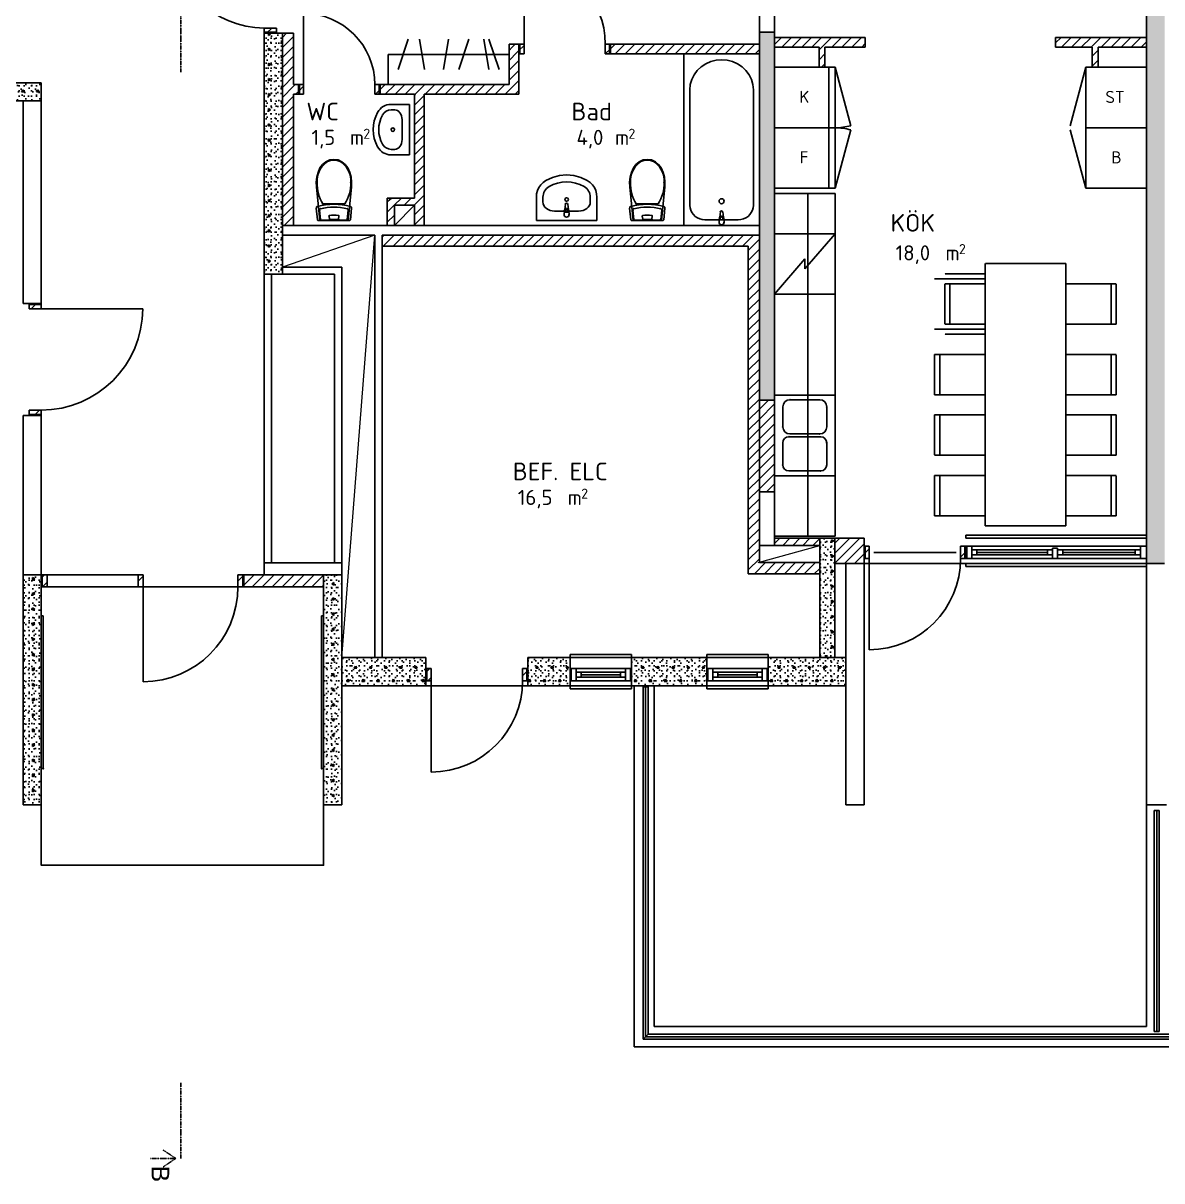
# Model space of a CAD drawing. Header units: millimetres. Extents: x -214 to 77166, y -5099 to 21069.
# Drawn here: x 39916 to 51209, y -5082 to 6398 of the extents above; entities that cross this region are included whole.
import ezdxf
from ezdxf.enums import TextEntityAlignment as Align

# ---------------------------------------------------------------- set-up
doc = ezdxf.new("R2010")
doc.units = ezdxf.units.MM
doc.header["$MEASUREMENT"] = 0
doc.linetypes.add('A_PSTRECK_2', pattern=[3.8, 2.2, -0.7, 0.2, -0.7])
doc.linetypes.add('DASHED_4', pattern=[7, 4, -3])
for name, color, linetype in [('A--------JA', 3, 'A_PSTRECK_2'), ('A-01SB-----', 3, 'Continuous'), ('A-01SC-----', 7, 'Continuous'), ('A-01SC-----Ytterväggar2', 7, 'Continuous'), ('A-27B------', 7, 'Continuous'), ('A-42-------', 1, 'Continuous'), ('A-45B------', 1, 'Continuous'), ('A-46---B---', 1, 'Continuous'), ('A-46---C---', 4, 'DASHED_4'), ('A-A-OVA----', 4, 'Continuous')]:
    doc.layers.add(name, color=color, linetype=linetype)
doc.layers.add('A-27---MH1-', color=8, linetype='Continuous', lineweight=0)
doc.layers.add('A-A-RUA----', color=3, linetype='Continuous', lineweight=0)
doc.styles.add('GENERATED_STYLE_1', font='arial.ttf')
doc.styles.add('ISO', font='')
doc.styles.get('ISO').set_extended_font_data('ISOCPEUR')
pattern_1 = [(0, (0, 0), (0, 259.8076), [25, -125]), (0, (75, 129.9), (0, 259.8076), [25, -125]), (60, (0, 0), (-225, 129.9038), [25, -125]), (60, (150, 0), (-225, 129.9038), [25, -125]), (120, (25, 0), (225, 129.9038), [25, -125]), (120, (175, 0), (225, 129.9038), [25, -125]), (0, (0, 25), (0, 50), [0, -50, 0, -75]), (45, (25, 25), (-35.35534, 35.35534), [0, -37.5, 0, -62.5])]
pattern_2 = [(45, (0, 0), (-49.49747, 49.49747), [])]
pattern_3 = [(270, (0, 0), (259.8076, 0), [25, -125]), (270, (129.9, -75), (259.8076, 0), [25, -125]), (330, (0, 0), (129.9038, 225), [25, -125]), (330, (-3e-14, -150), (129.9038, 225), [25, -125]), (30, (-5e-15, -25), (-129.9038, 225), [25, -125]), (30, (-3e-14, -175), (-129.9038, 225), [25, -125]), (270, (25, -5e-15), (50, 0), [0, -50, 0, -75]), (315, (25, -25), (35.35534, 35.35534), [0, -37.5, 0, -62.5])]
pattern_4 = [(90, (0, 0), (-259.8076, 0), [25, -125]), (90, (-129.9, 75), (-259.8076, 0), [25, -125]), (150, (0, 0), (129.9038, 225), [25, -125]), (150, (9e-15, 150), (129.9038, 225), [25, -125]), (210, (2e-15, 25), (-129.9038, 225), [25, -125]), (210, (1e-14, 175), (-129.9038, 225), [25, -125]), (90, (-25, 2e-15), (-50, 0), [0, -50, 0, -75]), (135, (-25, 25), (35.35534, 35.35534), [0, -37.5, 0, -62.5])]

# ---------------------------------------------------------------- blocks, each defined once
blk = doc.blocks.new('BEF. ELC_012_9', base_point=(45319, 1824))
at = {"layer": 'A-A-RUA----', "style": 'ISO'}
for tag, height, p in [('ROOM_NAME', 175, (44772, 2040)), ('bFrame', 150, (44822, 1770)), ('DUMMY_377', 150, (45221, 1770)), ('DUMMY_378', 100, (45450, 1782))]:
    blk.add_attdef(tag, text='', height=height, dxfattribs=at).set_placement(p, align=Align.TOP_LEFT)
blk = doc.blocks.new('Bad_10_30', base_point=(45700, 5394))
at = {"layer": 'A-A-RUA----', "style": 'ISO'}
for tag, height, p in [('ROOM_NAME', 175, (45354, 5609)), ('bFrame', 150, (45404, 5340)), ('DUMMY_377', 150, (45690, 5340)), ('DUMMY_378', 100, (45919, 5351))]:
    blk.add_attdef(tag, text='', height=height, dxfattribs=at).set_placement(p, align=Align.TOP_LEFT)
blk = doc.blocks.new('WC_11_38', base_point=(43071, 5394))
at = {"layer": 'A-A-RUA----', "style": 'ISO'}
for tag, height, p in [('ROOM_NAME', 175, (42726, 5609)), ('bFrame', 150, (42776, 5340)), ('DUMMY_377', 150, (43061, 5340)), ('DUMMY_378', 100, (43290, 5351))]:
    blk.add_attdef(tag, text='', height=height, dxfattribs=at).set_placement(p, align=Align.TOP_LEFT)
blk = doc.blocks.new('KÖK_09_39', base_point=(48921, 4249))
at = {"layer": 'A-A-RUA----', "style": 'ISO'}
for tag, height, p in [('ROOM_NAME', 175, (48519, 4505)), ('bFrame', 150, (48569, 4195)), ('DUMMY_377', 150, (48968, 4195)), ('DUMMY_378', 100, (49197, 4207))]:
    blk.add_attdef(tag, text='', height=height, dxfattribs=at).set_placement(p, align=Align.TOP_LEFT)

msp = doc.modelspace()

# ---------------------------------------------------------------- hatches: boundary and pattern name
at = {"layer": 'A-01SB-----', "linetype": 'Continuous'}
h = msp.add_hatch(dxfattribs=at)
h.set_pattern_fill('BRANDSÄKRARE', color=256, style=0, pattern_type=2)
h.set_pattern_definition(pattern_2)
h.paths.add_polyline_path([(42488, 4392), (42598, 4392), (42598, 5692), (42598, 5788), (42598, 6297), (42488, 6297), (42488, 5788), (42488, 5692)])
h = msp.add_hatch(dxfattribs=at)
h.set_pattern_fill('BRANDSÄKRARE', color=256, style=0, pattern_type=2)
h.set_pattern_definition(pattern_2)
h.paths.add_polyline_path([(47368, 6160), (48268, 6160), (48268, 6256), (47368, 6256)])
h = msp.add_hatch(dxfattribs=at)
h.set_pattern_fill('BRANDSÄKRARE', color=256, style=0, pattern_type=2)
h.set_pattern_definition(pattern_2)
h.paths.add_polyline_path([(50156, 6160), (51056, 6160), (51056, 6256), (50156, 6256)])
h = msp.add_hatch(dxfattribs=at)
h.set_pattern_fill('BRANDSÄKRARE', color=256, style=0, pattern_type=2)
h.set_pattern_definition(pattern_2)
h.paths.add_polyline_path([(44736, 6188), (44832, 6092), (44832, 6188)])
h = msp.add_hatch(dxfattribs=at)
h.set_pattern_fill('BRANDSÄKRARE', color=256, style=0, pattern_type=2)
h.set_pattern_definition(pattern_2)
h.paths.add_polyline_path([(44832, 5692), (44832, 6092), (44736, 6188), (44736, 5788)])
h = msp.add_hatch(dxfattribs=at)
h.set_pattern_fill('BRANDSÄKRARE', color=256, style=0, pattern_type=2)
h.set_pattern_definition(pattern_2)
h.paths.add_polyline_path([(45742, 6092), (47218, 6092), (47218, 6188), (45742, 6188)])
h = msp.add_hatch(dxfattribs=at)
h.set_pattern_fill('BRANDSÄKRARE', color=256, style=0, pattern_type=2)
h.set_pattern_definition(pattern_2)
h.paths.add_polyline_path([(47868, 5960), (47868, 6160), (47810, 6160), (47810, 5960)])
h = msp.add_hatch(dxfattribs=at)
h.set_pattern_fill('BRANDSÄKRARE', color=256, style=0, pattern_type=2)
h.set_pattern_definition(pattern_2)
h.paths.add_polyline_path([(50577, 5960), (50577, 6160), (50519, 6160), (50519, 5960)])
h = msp.add_hatch(dxfattribs=at)
h.set_pattern_fill('BRANDSÄKRARE', color=256, style=0, pattern_type=2)
h.set_pattern_definition(pattern_2)
h.paths.add_polyline_path([(42598, 5692), (42646, 5692), (42646, 5788), (42598, 5788)])
h = msp.add_hatch(dxfattribs=at)
h.set_pattern_fill('BRANDSÄKRARE', color=256, style=0, pattern_type=2)
h.set_pattern_definition(pattern_2)
h.paths.add_polyline_path([(44736, 5788), (43456, 5788), (43456, 5692), (44832, 5692)])
h = msp.add_hatch(dxfattribs=at)
h.set_pattern_fill('BRANDSÄKRARE', color=256, style=0, pattern_type=2)
h.set_pattern_definition(pattern_2)
h.paths.add_polyline_path([(43798, 5692), (43798, 4392), (43894, 4392), (43894, 5692)])
h = msp.add_hatch(dxfattribs=at)
h.set_pattern_fill('BRANDSÄKRARE', color=256, style=0, pattern_type=2)
h.set_pattern_definition(pattern_2)
h.paths.add_polyline_path([(43598, 4392), (43598, 4592), (43527, 4663), (43527, 4392)])
h = msp.add_hatch(dxfattribs=at)
h.set_pattern_fill('BRANDSÄKRARE', color=256, style=0, pattern_type=2)
h.set_pattern_definition(pattern_2)
h.paths.add_polyline_path([(43598, 4592), (43798, 4592), (43798, 4663), (43527, 4663)])
h = msp.add_hatch(dxfattribs=at)
h.set_pattern_fill('BRANDSÄKRARE', color=256, style=0, pattern_type=2)
h.set_pattern_definition(pattern_2)
h.paths.add_polyline_path([(47218, 4296), (43476, 4296), (43476, 4186), (47108, 4186)])
h = msp.add_hatch(dxfattribs=at)
h.set_pattern_fill('BRANDSÄKRARE', color=256, style=0, pattern_type=2)
h.set_pattern_definition(pattern_2)
h.paths.add_polyline_path([(47108, 4186), (47108, 938), (47218, 1048), (47218, 4296)])
h = msp.add_hatch(dxfattribs=at)
h.set_pattern_fill('BRANDSÄKRARE', color=256, style=0, pattern_type=2)
h.set_pattern_definition(pattern_2)
h.paths.add_polyline_path([(47368, 2660), (47218, 2660), (47218, 1750), (47368, 1750)])
h = msp.add_hatch(dxfattribs=at)
h.set_pattern_fill('BRANDSÄKRARE', color=256, style=0, pattern_type=2)
h.set_pattern_definition(pattern_2)
h.paths.add_polyline_path([(47368, 1219), (47816, 1219), (47816, 1290), (47368, 1290)])
h = msp.add_hatch(dxfattribs=at)
h.set_pattern_fill('BRANDSÄKRARE', color=256, style=0, pattern_type=2)
h.set_pattern_definition(pattern_2)
h.paths.add_polyline_path([(47108, 938), (47816, 938), (47816, 1048), (47218, 1048)])
at = {"layer": 'A-01SC-----', "linetype": 'Continuous'}
h = msp.add_hatch(dxfattribs=at)
h.set_pattern_fill('BRANDSÄKRARE', color=256, style=0, pattern_type=2)
h.set_pattern_definition(pattern_2)
h.paths.add_polyline_path([(47966, 1040), (48256, 1040), (48256, 1090), (48256, 1210), (48256, 1290), (47966, 1290)])
h = msp.add_hatch(dxfattribs=at)
h.set_pattern_fill('BRANDSÄKRARE', color=256, style=0, pattern_type=2)
h.set_pattern_definition(pattern_2)
h.paths.add_polyline_path([(42106, 829), (42106, 807), (42896, 807), (42896, 829), (42896, 927), (42106, 927)])
h = msp.add_hatch(dxfattribs=at)
h.set_pattern_fill('BETONG__STD_', color=256, style=0, pattern_type=2)
h.set_pattern_definition(pattern_1)
h.paths.add_polyline_path([(43076, 107), (43076, -173), (43911, -173), (43911, -123), (43911, -3), (43911, 107)])
h = msp.add_hatch(dxfattribs=at)
h.set_pattern_fill('BETONG__STD_', color=256, style=0, pattern_type=2)
h.set_pattern_definition(pattern_1)
h.paths.add_polyline_path([(44921, -3), (44921, -123), (44921, -173), (45341, -173), (45341, -123), (45341, -3), (45341, 107), (44921, 107)])
h = msp.add_hatch(dxfattribs=at)
h.set_pattern_fill('BETONG__STD_', color=256, style=0, pattern_type=2)
h.set_pattern_definition(pattern_1)
h.paths.add_polyline_path([(45951, -123), (45951, -173), (46696, -173), (46696, -123), (46696, -3), (46696, 107), (45951, 107), (45951, -3)])
h = msp.add_hatch(dxfattribs=at)
h.set_pattern_fill('BETONG__STD_', color=256, style=0, pattern_type=2)
h.set_pattern_definition(pattern_1)
h.paths.add_polyline_path([(47306, -173), (48076, -173), (48076, 107), (47306, 107), (47306, -3), (47306, -123)])
at = {"layer": 'A-01SC-----Ytterväggar2', "linetype": 'Continuous'}
h = msp.add_hatch(dxfattribs=at)
h.set_pattern_fill('BETONG__STD_', color=256, style=0, pattern_type=2)
h.set_pattern_definition(pattern_3)
h.paths.add_polyline_path([(39916, 927), (39916, -1353), (40096, -1353), (40096, 927)])
h = msp.add_hatch(dxfattribs=at)
h.set_pattern_fill('BETONG__STD_', color=256, style=0, pattern_type=2)
h.set_pattern_definition(pattern_4)
h.paths.add_polyline_path([(42896, 927), (42896, -1353), (43076, -1353), (43076, 927)])
at = {"layer": 'A-27B------', "linetype": 'Continuous'}
h = msp.add_hatch(dxfattribs=at)
h.set_pattern_fill('BETONG__STD_', color=256, style=0, pattern_type=2)
h.set_pattern_definition(pattern_3)
h.paths.add_polyline_path([(51236, 1040), (51236, 13220), (51056, 13220), (51056, 1040)])
h = msp.add_hatch(dxfattribs=at)
h.set_pattern_fill('BETONG__STD_', color=256, style=0, pattern_type=2)
h.set_pattern_definition(pattern_3)
h.paths.add_polyline_path([(42308, 3908), (42488, 3908), (42488, 6297), (42428, 6297), (42308, 6297)])
h = msp.add_hatch(dxfattribs=at)
h.set_pattern_fill('BETONG__STD_', color=256, style=0, pattern_type=2)
h.set_pattern_definition(pattern_4)
h.paths.add_polyline_path([(47218, 2660), (47368, 2660), (47368, 6307), (47218, 6307)])
h = msp.add_hatch(dxfattribs=at)
h.set_pattern_fill('BETONG__STD_', color=256, style=0, pattern_type=2)
h.set_pattern_definition(pattern_1)
h.paths.add_polyline_path([(37608, 5627), (39916, 5627), (40096, 5807), (37428, 5807)])
h = msp.add_hatch(dxfattribs=at)
h.set_pattern_fill('BETONG__STD_', color=256, style=0, pattern_type=2)
h.set_pattern_definition(pattern_1)
h.paths.add_polyline_path([(39916, 5627), (40096, 5627), (40096, 5807)])
h = msp.add_hatch(dxfattribs=at)
h.set_pattern_fill('BETONG__STD_', color=256, style=0, pattern_type=2)
h.set_pattern_definition(pattern_3)
h.paths.add_polyline_path([(47816, 1290), (47816, 107), (47966, 107), (47966, 1290)])
at = {"layer": 'A-42-------', "linetype": 'Continuous'}
h = msp.add_hatch(dxfattribs=at)
h.set_pattern_fill('BRANDSÄKRARE', color=256, style=0, pattern_type=2)
h.set_pattern_definition(pattern_2)
h.paths.add_polyline_path([(42428, 6349), (42308, 6349), (42308, 6297), (42428, 6297)])
h = msp.add_hatch(dxfattribs=at)
h.set_pattern_fill('BRANDSÄKRARE', color=256, style=0, pattern_type=2)
h.set_pattern_definition(pattern_2)
h.paths.add_polyline_path([(44832, 6092), (44884, 6092), (44884, 6188), (44832, 6188)])
h = msp.add_hatch(dxfattribs=at)
h.set_pattern_fill('BRANDSÄKRARE', color=256, style=0, pattern_type=2)
h.set_pattern_definition(pattern_2)
h.paths.add_polyline_path([(45690, 6092), (45742, 6092), (45742, 6188), (45690, 6188)])
h = msp.add_hatch(dxfattribs=at)
h.set_pattern_fill('BRANDSÄKRARE', color=256, style=0, pattern_type=2)
h.set_pattern_definition(pattern_2)
h.paths.add_polyline_path([(42646, 5692), (42698, 5692), (42698, 5788), (42646, 5788)])
h = msp.add_hatch(dxfattribs=at)
h.set_pattern_fill('BRANDSÄKRARE', color=256, style=0, pattern_type=2)
h.set_pattern_definition(pattern_2)
h.paths.add_polyline_path([(43404, 5692), (43456, 5692), (43456, 5788), (43404, 5788)])
h = msp.add_hatch(dxfattribs=at)
h.set_pattern_fill('BRANDSÄKRARE', color=256, style=0, pattern_type=2)
h.set_pattern_definition(pattern_2)
h.paths.add_polyline_path([(39976, 3618), (39976, 3566), (40096, 3566), (40096, 3618)])
h = msp.add_hatch(dxfattribs=at)
h.set_pattern_fill('BRANDSÄKRARE', color=256, style=0, pattern_type=2)
h.set_pattern_definition(pattern_2)
h.paths.add_polyline_path([(39976, 2560), (39976, 2508), (40096, 2508), (40096, 2560)])
h = msp.add_hatch(dxfattribs=at)
h.set_pattern_fill('BRANDSÄKRARE', color=256, style=0, pattern_type=2)
h.set_pattern_definition(pattern_2)
h.paths.add_polyline_path([(48256, 1210), (48256, 1090), (48308, 1090), (48308, 1210)])
h = msp.add_hatch(dxfattribs=at)
h.set_pattern_fill('BRANDSÄKRARE', color=256, style=0, pattern_type=2)
h.set_pattern_definition(pattern_2)
h.paths.add_polyline_path([(49214, 1210), (49214, 1090), (49266, 1090), (49266, 1210)])
h = msp.add_hatch(dxfattribs=at)
h.set_pattern_fill('BRANDSÄKRARE', color=256, style=0, pattern_type=2)
h.set_pattern_definition(pattern_2)
h.paths.add_polyline_path([(40096, 807), (40156, 807), (40156, 927), (40096, 927)])
h = msp.add_hatch(dxfattribs=at)
h.set_pattern_fill('BRANDSÄKRARE', color=256, style=0, pattern_type=2)
h.set_pattern_definition(pattern_2)
h.paths.add_polyline_path([(41056, 807), (41106, 807), (41106, 927), (41056, 927)])
h = msp.add_hatch(dxfattribs=at)
h.set_pattern_fill('BRANDSÄKRARE', color=256, style=0, pattern_type=2)
h.set_pattern_definition(pattern_2)
h.paths.add_polyline_path([(42106, 927), (42046, 927), (42046, 807), (42106, 807)])
h = msp.add_hatch(dxfattribs=at)
h.set_pattern_fill('BRANDSÄKRARE', color=256, style=0, pattern_type=2)
h.set_pattern_definition(pattern_2)
h.paths.add_polyline_path([(43911, -3), (43911, -123), (43963, -123), (43963, -3)])
h = msp.add_hatch(dxfattribs=at)
h.set_pattern_fill('BRANDSÄKRARE', color=256, style=0, pattern_type=2)
h.set_pattern_definition(pattern_2)
h.paths.add_polyline_path([(44869, -3), (44869, -123), (44921, -123), (44921, -3)])

# ---------------------------------------------------------------- linework, layer by layer
at = {"layer": 'A--------JA'}
for p, q in [((41480, 6663), (41480, 5913)), ((41480, -4110), (41480, -4860)), ((41430, -4860), (41305, -4777)), ((41180, -4860), (41430, -4860)), ((41430, -4860), (41305, -4944))]:
    msp.add_line(p, q, dxfattribs=at)
at = {"layer": 'A-01SB-----'}
for p, q in [((44832, 6188), (44832, 6092)), ((45742, 6188), (45742, 6092)), ((42646, 5788), (42646, 5692)), ((43456, 5788), (43456, 5692)), ((47368, 2660), (47218, 2660)), ((47218, 2660), (47218, 1750)), ((47368, 2660), (47218, 2660)), ((47368, 1750), (47368, 2660)), ((47368, 1750), (47218, 1750))]:
    msp.add_line(p, q, dxfattribs=at)
at = {"layer": 'A-01SB-----', "flags": 128}
for points in [[(42488, 6297), (42488, 4392)], [(42598, 5788), (42598, 6297)], [(48268, 6256), (47368, 6256)], [(47368, 6256), (47368, 6160)], [(48268, 6160), (48268, 6256)], [(51056, 6256), (50156, 6256)], [(50156, 6256), (50156, 6160)], [(51056, 6160), (51056, 6256)], [(44832, 6188), (44736, 6188)], [(44736, 6188), (44736, 5788)], [(44832, 5692), (44832, 6092)], [(47218, 6188), (45742, 6188)], [(45742, 6092), (47218, 6092)], [(47218, 6092), (47218, 6188)], [(47368, 6160), (47810, 6160)], [(47810, 6160), (47810, 5960)], [(47868, 6160), (48268, 6160)], [(47868, 5960), (47868, 6160)], [(50156, 6160), (50519, 6160)], [(50519, 6160), (50519, 5960)], [(50577, 6160), (51056, 6160)], [(50577, 5960), (50577, 6160)], [(47810, 5960), (47868, 5960)], [(50519, 5960), (50577, 5960)], [(42646, 5788), (42598, 5788)], [(44736, 5788), (43456, 5788)], [(42598, 5692), (42646, 5692)], [(42598, 4392), (42598, 5692)], [(43456, 5692), (43798, 5692)], [(43798, 5692), (43798, 4663)], [(43894, 5692), (44832, 5692)], [(43894, 4392), (43894, 5692)], [(43527, 4663), (43527, 4392)], [(43798, 4663), (43527, 4663)], [(43598, 4392), (43598, 4592)], [(43598, 4592), (43798, 4592)], [(43798, 4592), (43798, 4392)], [(47206, 4392), (42488, 4392)], [(42488, 4392), (42488, 4296)], [(42488, 4392), (42598, 4392)], [(43527, 4392), (43598, 4392)], [(43798, 4392), (43894, 4392)], [(42488, 4296), (43405, 4296)], [(43405, 4296), (43405, 107)], [(43476, 107), (43476, 4296)], [(43476, 4296), (47206, 4296)], [(47218, 4296), (43476, 4296)], [(47218, 1048), (47218, 4296)], [(43476, 4186), (47108, 4186)], [(47108, 4186), (47108, 938)], [(43076, 3978), (42488, 3978)], [(42488, 3978), (42488, 3907)], [(42488, 3907), (43005, 3907)], [(43005, 3907), (43005, 1047)], [(43076, 1047), (43076, 3978)], [(47218, 1750), (47218, 1219)], [(47368, 1219), (47368, 1750)], [(47816, 1290), (47368, 1290)], [(47368, 1290), (47368, 1219)], [(47816, 1219), (47816, 1290)], [(47218, 1219), (47368, 1219)], [(47368, 1219), (47816, 1219)], [(43005, 1047), (43076, 1047)], [(47816, 1048), (47218, 1048)], [(47816, 938), (47816, 1048)], [(47108, 938), (47816, 938)], [(43405, 107), (43476, 107)]]:
    msp.add_lwpolyline(points, dxfattribs=at)
at = {"layer": 'A-01SC-----'}
for p, q in [((48256, 1210), (48256, 1290)), ((48256, 1090), (48256, 1210)), ((48256, 1040), (48256, 1090)), ((40096, 829), (40096, 927)), ((42106, 829), (42106, 927)), ((40096, 807), (40096, 829)), ((42106, 807), (42106, 829)), ((43911, 107), (43911, -3)), ((44921, -3), (44921, 107)), ((45341, -3), (45341, 107)), ((45951, -3), (45951, 107)), ((46696, -3), (46696, 107)), ((47306, -3), (47306, 107)), ((43911, -3), (43911, -123)), ((44921, -123), (44921, -3)), ((45341, -123), (45341, -3)), ((45951, -123), (45951, -3)), ((46696, -123), (46696, -3)), ((47306, -123), (47306, -3)), ((43911, -123), (43911, -173)), ((43911, -123), (43911, -173)), ((44921, -173), (44921, -123)), ((45341, -173), (45341, -123)), ((45951, -173), (45951, -123)), ((46696, -173), (46696, -123)), ((47306, -173), (47306, -123))]:
    msp.add_line(p, q, dxfattribs=at)
at = {"layer": 'A-01SC-----', "flags": 128}
for points in [[(48256, 1290), (47966, 1290)], [(47966, 1290), (47966, 1040)], [(43076, 1047), (42308, 1047)], [(42308, 1047), (42308, 927)], [(43076, 927), (43076, 1047)], [(47966, 1040), (48256, 1040)], [(42896, 927), (42106, 927)], [(42308, 927), (43076, 927)], [(42896, 829), (42896, 927)], [(42106, 807), (42896, 807)], [(42896, 807), (42896, 829)], [(43911, 107), (43076, 107)], [(43076, 107), (43076, -173)], [(45341, 107), (44921, 107)], [(46696, 107), (45951, 107)], [(48076, 107), (47306, 107)], [(48076, -173), (48076, 107)], [(43076, -173), (43911, -173)], [(44921, -173), (45341, -173)], [(45951, -173), (46696, -173)], [(47306, -173), (48076, -173)]]:
    msp.add_lwpolyline(points, dxfattribs=at)
at = {"layer": 'A-01SC-----Ytterväggar2', "flags": 128}
for points in [[(48256, 1040), (48076, 1040)], [(48076, 1040), (48076, -1353)], [(48256, -1353), (48256, 1040)], [(51236, 1040), (51056, 1040)], [(51056, 1040), (51056, -1353)], [(39916, 927), (39916, -1353)], [(40096, 927), (39916, 927)], [(40096, -1353), (40096, 927)], [(42896, 927), (42896, -1353)], [(43076, 927), (42896, 927)], [(43076, -1353), (43076, 927)], [(39916, -1353), (40096, -1353)], [(42896, -1353), (43076, -1353)], [(48076, -1353), (48256, -1353)], [(51056, -1353), (51236, -1353)]]:
    msp.add_lwpolyline(points, dxfattribs=at)
at = {"layer": 'A-27---MH1-'}
for p, q in [((43598, 4392), (43798, 4592)), ((43405, 4296), (42488, 3978)), ((43076, 107), (43405, 4296)), ((47206, 1048), (47816, 1219))]:
    msp.add_line(p, q, dxfattribs=at)
at = {"layer": 'A-27B------'}
for p, q in [((42308, 6297), (42428, 6297)), ((42428, 6297), (42488, 6297)), ((40096, 5627), (39916, 5627)), ((39976, 3618), (39916, 3618)), ((40096, 3618), (39976, 3618)), ((39976, 2508), (39916, 2508)), ((40096, 2508), (39976, 2508))]:
    msp.add_line(p, q, dxfattribs=at)
at = {"layer": 'A-27B------', "flags": 128}
for points in [[(51056, 13220), (51056, 1040)], [(42308, 6297), (42308, 3908)], [(42488, 3908), (42488, 6297)], [(47218, 6307), (47218, 2660)], [(47368, 2660), (47368, 6307)], [(40096, 5807), (37428, 5807)], [(40096, 5807), (40096, 5627)], [(37608, 5627), (39916, 5627)], [(39916, 5627), (39916, 3618)], [(40096, 3618), (40096, 5627)], [(42308, 3908), (42308, 1047)], [(42378, 3908), (42308, 3908)], [(42308, 3908), (42488, 3908)], [(42378, 1047), (42378, 3908)], [(47218, 2660), (47368, 2660)], [(39916, 2508), (39916, 927)], [(40096, 927), (40096, 2508)], [(47816, 1290), (47816, 107)], [(47966, 1290), (47816, 1290)], [(47966, 107), (47966, 1290)], [(42308, 1047), (42378, 1047)], [(39916, 927), (40096, 927)], [(47816, 107), (47966, 107)]]:
    msp.add_lwpolyline(points, dxfattribs=at)
at = {"layer": 'A-42-------'}
for p, q in [((47218, 7407), (47218, 6307)), ((47368, 7407), (47368, 6307)), ((44884, 6188), (44884, 6994)), ((42698, 5788), (42698, 6494)), ((42428, 6349), (42308, 6349)), ((42308, 6349), (42308, 6297)), ((42428, 6297), (42428, 6349)), ((42308, 6307), (42428, 6307)), ((42308, 6297), (42428, 6297)), ((42308, 6297), (42428, 6297)), ((42598, 6297), (42488, 6297)), ((47218, 6307), (47368, 6307)), ((44832, 6092), (44832, 6188)), ((44832, 6188), (44884, 6188)), ((44832, 6188), (44832, 6092)), ((44884, 6092), (44832, 6092)), ((44842, 6188), (44842, 6092)), ((44884, 6188), (44884, 6092)), ((45690, 6092), (45690, 6188)), ((45690, 6188), (45742, 6188)), ((45742, 6092), (45690, 6092)), ((45732, 6188), (45732, 6092)), ((45742, 6188), (45742, 6092)), ((45742, 6188), (45742, 6092)), ((42646, 5692), (42646, 5788)), ((42646, 5788), (42698, 5788)), ((42646, 5788), (42646, 5692)), ((42656, 5788), (42656, 5692)), ((42698, 5788), (42698, 5692)), ((43404, 5692), (43404, 5788)), ((43404, 5788), (43456, 5788)), ((43446, 5788), (43446, 5692)), ((43456, 5788), (43456, 5692)), ((43456, 5788), (43456, 5692)), ((42698, 5692), (42646, 5692)), ((43456, 5692), (43404, 5692)), ((39976, 3618), (40096, 3618)), ((39976, 3566), (39976, 3618)), ((40096, 3618), (39976, 3618)), ((40096, 3608), (39976, 3608)), ((40096, 3566), (39976, 3566)), ((40096, 3618), (40096, 3566)), ((40096, 3566), (41102, 3566)), ((39976, 2560), (40096, 2560)), ((39976, 2508), (39976, 2560)), ((40096, 2560), (40096, 2508)), ((40096, 2518), (39976, 2518)), ((40096, 2508), (39976, 2508)), ((40096, 2508), (39976, 2508)), ((51056, 1320), (49266, 1320)), ((49266, 1320), (49266, 1290)), ((51056, 1290), (49266, 1290)), ((48256, 1210), (48256, 1090)), ((48308, 1210), (48256, 1210)), ((48256, 1090), (48256, 1210)), ((48266, 1090), (48266, 1210)), ((48308, 1090), (48308, 1210)), ((49170, 1150), (48352, 1150)), ((49214, 1210), (49214, 1090)), ((49266, 1210), (49214, 1210)), ((49256, 1090), (49256, 1210)), ((49266, 1210), (49326, 1210)), ((49266, 1090), (49266, 1210)), ((49266, 1090), (49266, 1210)), ((49276, 1210), (49276, 1090)), ((49326, 1210), (50996, 1210)), ((49326, 1175), (49326, 1210)), ((49326, 1210), (49326, 1175)), ((49326, 1090), (49326, 1175)), ((49326, 1175), (49326, 1090)), ((49326, 1175), (49376, 1175)), ((49326, 1125), (49326, 1175)), ((49376, 1175), (50076, 1175)), ((49376, 1175), (49376, 1125)), ((50076, 1150), (49376, 1150)), ((50076, 1125), (50076, 1175)), ((50076, 1175), (50126, 1175)), ((50126, 1090), (50126, 1190)), ((50126, 1190), (50176, 1190)), ((50126, 1175), (50126, 1125)), ((50176, 1190), (50176, 1090)), ((50176, 1175), (50226, 1175)), ((50176, 1125), (50176, 1175)), ((50226, 1175), (50946, 1175)), ((50226, 1175), (50226, 1125)), ((50946, 1150), (50226, 1150)), ((50946, 1125), (50946, 1175)), ((50946, 1175), (50996, 1175)), ((50996, 1210), (50996, 1175)), ((50996, 1175), (50996, 1210)), ((50996, 1210), (51056, 1210)), ((50996, 1175), (50996, 1090)), ((50996, 1090), (50996, 1175)), ((50996, 1175), (50996, 1125)), ((48256, 1090), (48308, 1090)), ((49266, 1040), (48256, 1040)), ((48308, 1090), (48308, 184)), ((49214, 1090), (49266, 1090)), ((49326, 1090), (49266, 1090)), ((51056, 1040), (49266, 1040)), ((49266, 1010), (49266, 1040)), ((49376, 1125), (49326, 1125)), ((50996, 1090), (49326, 1090)), ((50076, 1125), (49376, 1125)), ((50126, 1125), (50076, 1125)), ((50176, 1090), (50126, 1090)), ((50226, 1125), (50176, 1125)), ((50946, 1125), (50226, 1125)), ((50996, 1125), (50946, 1125)), ((51056, 1090), (50996, 1090)), ((40156, 927), (40096, 927)), ((40096, 927), (40096, 807)), ((40096, 829), (40096, 927)), ((40106, 807), (40106, 927)), ((41056, 927), (40156, 927)), ((40156, 927), (40156, 807)), ((40156, 807), (40156, 927)), ((41056, 807), (41056, 927)), ((41106, 927), (41056, 927)), ((41056, 927), (41056, 807)), ((41106, 807), (41106, 927)), ((42106, 927), (42046, 927)), ((42046, 927), (42046, 807)), ((42096, 807), (42096, 927)), ((42106, 807), (42106, 927)), ((42106, 829), (42106, 927)), ((51056, 1010), (49266, 1010)), ((40096, 807), (40096, 829)), ((42106, 807), (40096, 807)), ((40096, 807), (40156, 807)), ((40156, 807), (41056, 807)), ((41056, 807), (41106, 807)), ((41106, 807), (41106, -133)), ((42046, 807), (42106, 807)), ((42106, 807), (42106, 829)), ((45951, 137), (45341, 137)), ((45341, 137), (45341, 107)), ((45951, 107), (45951, 137)), ((47306, 137), (46696, 137)), ((46696, 137), (46696, 107)), ((47306, 107), (47306, 137)), ((45951, 107), (45341, 107)), ((47306, 107), (46696, 107)), ((43911, -3), (43911, -123)), ((43963, -3), (43911, -3)), ((43911, -123), (43911, -3)), ((43921, -123), (43921, -3)), ((43963, -123), (43963, -3)), ((44869, -3), (44869, -123)), ((44921, -3), (44869, -3)), ((44911, -123), (44911, -3)), ((44921, -123), (44921, -3)), ((44921, -123), (44921, -3)), ((45341, -3), (45401, -3)), ((45341, -123), (45341, -3)), ((45351, -3), (45351, -123)), ((45401, -3), (45891, -3)), ((45401, -38), (45401, -3)), ((45401, -3), (45401, -38)), ((45401, -123), (45401, -38)), ((45401, -38), (45401, -123)), ((45401, -38), (45451, -38)), ((45401, -88), (45401, -38)), ((45451, -88), (45401, -88)), ((45451, -38), (45841, -38)), ((45451, -38), (45451, -88)), ((45841, -63), (45451, -63)), ((45841, -88), (45451, -88)), ((45841, -88), (45841, -38)), ((45841, -38), (45891, -38)), ((45891, -88), (45841, -88)), ((45891, -3), (45891, -38)), ((45891, -38), (45891, -3)), ((45891, -3), (45951, -3)), ((45891, -38), (45891, -123)), ((45891, -123), (45891, -38)), ((45891, -38), (45891, -88)), ((45941, -3), (45941, -123)), ((45951, -123), (45951, -3)), ((46696, -3), (46756, -3)), ((46696, -123), (46696, -3)), ((46706, -3), (46706, -123)), ((46756, -3), (47246, -3)), ((46756, -38), (46756, -3)), ((46756, -3), (46756, -38)), ((46756, -123), (46756, -38)), ((46756, -38), (46756, -123)), ((46756, -38), (46806, -38)), ((46756, -88), (46756, -38)), ((46806, -88), (46756, -88)), ((46806, -38), (47196, -38)), ((46806, -38), (46806, -88)), ((47196, -63), (46806, -63)), ((47196, -88), (46806, -88)), ((47196, -88), (47196, -38)), ((47196, -38), (47246, -38)), ((47246, -88), (47196, -88)), ((47246, -3), (47246, -38)), ((47246, -38), (47246, -3)), ((47246, -3), (47306, -3)), ((47246, -38), (47246, -123)), ((47246, -123), (47246, -38)), ((47246, -38), (47246, -88)), ((47296, -3), (47296, -123)), ((47306, -123), (47306, -3)), ((43911, -123), (43963, -123)), ((44921, -173), (43911, -173)), ((43963, -123), (43963, -1029)), ((44869, -123), (44921, -123)), ((45401, -123), (45341, -123)), ((45951, -173), (45341, -173)), ((45341, -203), (45341, -173)), ((45951, -203), (45341, -203)), ((45891, -123), (45401, -123)), ((45951, -123), (45891, -123)), ((45951, -173), (45951, -203)), ((46756, -123), (46696, -123)), ((47306, -173), (46696, -173)), ((46696, -203), (46696, -173)), ((47306, -203), (46696, -203)), ((47246, -123), (46756, -123)), ((47306, -123), (47246, -123)), ((47306, -173), (47306, -203))]:
    msp.add_line(p, q, dxfattribs=at)
for centre, radius, start, end in [((42308, 7255), 906, 180, 270), ((44884, 6188), 806, 0, 90), ((42698, 5788), 706, 0, 90), ((40096, 3566), 1006, 270, 0), ((48308, 1090), 906, 270, 0), ((41106, 807), 940, 270, 0), ((43963, -123), 906, 270, 0)]:
    msp.add_arc(centre, radius, start, end, dxfattribs=at)
at = {"layer": 'A-45B------'}
for p, q in [((40116, 522), (40096, 522)), ((40096, 522), (40096, -995)), ((40116, -995), (40116, 522)), ((40116, -995), (40116, 522)), ((42876, -995), (42876, 522)), ((42876, 522), (42896, 522)), ((42876, -995), (42876, 522)), ((42896, 522), (42896, -995)), ((46065, -182), (46115, -182)), ((46065, -3678), (46065, -182)), ((46090, -3653), (46090, -182)), ((46115, -182), (46115, -3628)), ((40096, -995), (40116, -995)), ((40116, -995), (40096, -995)), ((42896, -995), (42876, -995)), ((42876, -995), (42896, -995)), ((51183, -1411), (51133, -1411)), ((51133, -1411), (51133, -3603)), ((51158, -3603), (51158, -1411)), ((51183, -3603), (51183, -1411)), ((46115, -3628), (46065, -3678)), ((46065, -3678), (46115, -3628)), ((62009, -3653), (46090, -3653)), ((46115, -3628), (61984, -3628)), ((51133, -3603), (51183, -3603)), ((62034, -3678), (46065, -3678))]:
    msp.add_line(p, q, dxfattribs=at)
at = {"layer": 'A-45B------', "flags": 128}
msp.add_lwpolyline([(40096, 807), (42896, 807), (42896, -1953), (40096, -1953)], close=True, dxfattribs=at)
for points in [[(45976, -174), (45976, -3753)], [(46176, -174), (45976, -174)], [(46176, -3553), (46176, -174)], [(51256, -1353), (51056, -1353)], [(51056, -1353), (51056, -3553)], [(51056, -3553), (46176, -3553)], [(45976, -3753), (62116, -3753)]]:
    msp.add_lwpolyline(points, dxfattribs=at)
at = {"layer": 'A-45B------'}
for p in [(40116, -995), (42876, -995)]:
    msp.add_point(p, dxfattribs=at)
at = {"layer": 'A-46---B---'}
for p, q in [((43636, 5938), (43736, 6238)), ((43896, 5938), (43846, 6238)), ((44086, 5938), (44136, 6238)), ((44236, 5938), (44336, 6238)), ((44536, 5938), (44486, 6238)), ((44636, 5938), (44536, 6238)), ((43536, 6088), (44736, 6088)), ((43536, 6088), (43536, 5788)), ((44736, 6088), (44736, 5788)), ((47218, 6092), (46468, 6092)), ((46468, 6092), (46468, 4392)), ((47218, 4392), (47218, 6092)), ((46686, 5995), (46641, 5966)), ((46736, 6017), (46686, 5995)), ((46789, 6031), (46736, 6017)), ((46843, 6035), (46789, 6031)), ((46898, 6031), (46843, 6035)), ((46951, 6017), (46898, 6031)), ((47001, 5995), (46951, 6017)), ((47046, 5966), (47001, 5995)), ((46571, 5886), (46547, 5839)), ((46602, 5929), (46571, 5886)), ((46641, 5966), (46602, 5929)), ((47085, 5929), (47046, 5966)), ((47116, 5886), (47085, 5929)), ((47139, 5839), (47116, 5886)), ((47968, 5960), (47368, 5960)), ((47368, 5960), (47368, 5360)), ((47368, 5360), (47368, 5960)), ((47908, 5360), (47908, 5960)), ((47968, 5360), (47968, 5960)), ((47968, 5960), (47968, 5360)), ((47968, 5960), (48124, 5380)), ((50456, 5960), (50301, 5380)), ((50456, 5960), (50456, 5360)), ((50456, 5960), (51056, 5960)), ((51056, 5960), (51056, 5360)), ((46533, 5789), (46528, 5738)), ((46547, 5839), (46533, 5789)), ((47154, 5789), (47139, 5839)), ((47158, 5738), (47154, 5789)), ((46528, 5738), (46528, 4590)), ((47158, 4590), (47158, 5738)), ((43748, 5592), (43565, 5592)), ((43602, 5538), (43565, 5538)), ((43748, 5092), (43748, 5592)), ((43675, 5441), (43675, 5441)), ((43675, 5243), (43675, 5441)), ((47968, 5360), (47368, 5360)), ((47368, 5360), (47368, 4760)), ((47368, 5360), (47968, 5360)), ((47368, 5360), (47368, 4760)), ((47908, 4760), (47908, 5360)), ((47968, 4760), (47968, 5360)), ((47968, 4760), (47968, 5360)), ((47968, 4760), (48124, 5340)), ((50456, 4760), (50301, 5340)), ((50456, 5360), (51056, 5360)), ((50456, 4760), (50456, 5360)), ((50456, 5360), (51056, 5360)), ((51056, 4760), (51056, 5360)), ((43602, 5146), (43565, 5146)), ((43748, 5092), (43565, 5092)), ((42860, 4962), (42841, 4918)), ((42886, 4997), (42860, 4962)), ((42919, 5024), (42886, 4997)), ((42917, 5013), (42917, 5013)), ((42957, 5041), (42919, 5024)), ((42998, 5047), (42957, 5041)), ((43039, 5041), (42998, 5047)), ((42998, 5039), (42998, 5039)), ((43078, 5024), (43039, 5041)), ((43111, 4997), (43078, 5024)), ((43136, 4962), (43111, 4997)), ((43155, 4918), (43136, 4962)), ((45968, 4962), (45949, 4918)), ((45994, 4997), (45968, 4962)), ((46027, 5024), (45994, 4997)), ((46025, 5013), (46025, 5013)), ((46065, 5041), (46027, 5024)), ((46106, 5047), (46065, 5041)), ((46147, 5041), (46106, 5047)), ((46106, 5039), (46106, 5039)), ((46186, 5024), (46147, 5041)), ((46219, 4997), (46186, 5024)), ((46244, 4962), (46219, 4997)), ((46263, 4918), (46244, 4962)), ((42829, 4871), (42823, 4822)), ((42823, 4822), (42825, 4773)), ((42841, 4918), (42829, 4871)), ((43168, 4871), (43155, 4918)), ((43173, 4822), (43168, 4871)), ((43172, 4773), (43173, 4822)), ((45101, 4837), (45074, 4819)), ((45166, 4867), (45101, 4837)), ((45235, 4886), (45166, 4867)), ((45306, 4892), (45235, 4886)), ((45377, 4886), (45306, 4892)), ((45446, 4867), (45377, 4886)), ((45511, 4837), (45446, 4867)), ((45538, 4819), (45511, 4837)), ((45937, 4871), (45931, 4822)), ((45931, 4822), (45933, 4773)), ((45949, 4918), (45937, 4871)), ((46276, 4871), (46263, 4918)), ((46281, 4822), (46276, 4871)), ((46280, 4773), (46281, 4822)), ((42825, 4773), (42857, 4442)), ((43139, 4442), (43172, 4773)), ((45018, 4737), (45009, 4705)), ((45032, 4768), (45018, 4737)), ((45051, 4795), (45032, 4768)), ((45074, 4819), (45051, 4795)), ((45562, 4795), (45538, 4819)), ((45581, 4768), (45562, 4795)), ((45595, 4737), (45581, 4768)), ((45603, 4705), (45595, 4737)), ((45933, 4773), (45965, 4442)), ((46247, 4442), (46280, 4773)), ((47368, 4760), (47968, 4760)), ((47368, 1310), (47368, 4710)), ((47368, 4710), (47968, 4710)), ((47368, 4710), (47698, 4710)), ((47368, 1310), (47368, 4710)), ((47368, 1310), (47368, 4710)), ((47698, 4710), (47698, 1310)), ((47968, 4710), (47968, 1310)), ((50456, 4760), (51056, 4760)), ((42916, 4597), (42875, 4590)), ((42889, 4605), (42998, 4605)), ((42957, 4601), (42916, 4597)), ((42998, 4602), (42957, 4601)), ((42998, 4605), (43107, 4605)), ((43040, 4601), (42998, 4602)), ((43081, 4597), (43040, 4601)), ((43122, 4590), (43081, 4597)), ((45009, 4705), (45006, 4671)), ((45006, 4671), (45006, 4442)), ((45071, 4625), (45071, 4671)), ((45295, 4604), (45288, 4551)), ((45324, 4551), (45317, 4604)), ((45541, 4625), (45541, 4671)), ((45606, 4671), (45603, 4705)), ((45606, 4442), (45606, 4671)), ((46024, 4597), (45982, 4590)), ((45997, 4605), (46106, 4605)), ((46065, 4601), (46024, 4597)), ((46106, 4602), (46065, 4601)), ((46106, 4605), (46215, 4605)), ((46148, 4601), (46106, 4602)), ((46189, 4597), (46148, 4601)), ((46230, 4590), (46189, 4597)), ((42824, 4568), (42823, 4562)), ((42823, 4562), (42835, 4449)), ((42826, 4574), (42824, 4568)), ((42829, 4578), (42826, 4574)), ((42834, 4581), (42829, 4578)), ((42875, 4590), (42834, 4581)), ((42856, 4542), (42865, 4451)), ((42950, 4484), (42953, 4453)), ((43044, 4453), (43047, 4484)), ((43163, 4581), (43122, 4590)), ((43131, 4451), (43141, 4542)), ((43162, 4449), (43173, 4562)), ((43167, 4578), (43163, 4581)), ((43171, 4574), (43167, 4578)), ((43173, 4568), (43171, 4574)), ((43173, 4562), (43173, 4568)), ((45187, 4534), (45425, 4534)), ((45285, 4541), (45281, 4499)), ((45292, 4524), (45292, 4539)), ((45320, 4524), (45292, 4524)), ((45320, 4539), (45320, 4524)), ((45331, 4499), (45327, 4541)), ((45932, 4568), (45931, 4562)), ((45931, 4562), (45943, 4449)), ((45934, 4574), (45932, 4568)), ((45937, 4578), (45934, 4574)), ((45942, 4581), (45937, 4578)), ((45982, 4590), (45942, 4581)), ((45964, 4542), (45973, 4451)), ((46057, 4484), (46061, 4453)), ((46152, 4453), (46155, 4484)), ((46271, 4581), (46230, 4590)), ((46239, 4451), (46249, 4542)), ((46269, 4449), (46281, 4562)), ((46275, 4578), (46271, 4581)), ((46279, 4574), (46275, 4578)), ((46281, 4568), (46279, 4574)), ((46281, 4562), (46281, 4568)), ((46528, 4590), (46531, 4566)), ((46531, 4566), (46537, 4542)), ((46537, 4542), (46548, 4519)), ((46548, 4519), (46563, 4499)), ((46563, 4499), (46582, 4482)), ((46582, 4482), (46603, 4468)), ((46832, 4528), (46826, 4475)), ((46861, 4475), (46854, 4528)), ((47083, 4468), (47105, 4482)), ((47105, 4482), (47123, 4499)), ((47123, 4499), (47138, 4519)), ((47138, 4519), (47149, 4542)), ((47149, 4542), (47156, 4566)), ((47156, 4566), (47158, 4590)), ((42835, 4449), (42836, 4446)), ((42836, 4446), (42837, 4444)), ((42837, 4444), (42839, 4442)), ((42839, 4442), (42842, 4442)), ((42842, 4442), (43155, 4442)), ((42857, 4442), (43139, 4442)), ((42871, 4444), (43126, 4444)), ((42955, 4450), (43042, 4450)), ((43155, 4442), (43157, 4442)), ((43157, 4442), (43159, 4444)), ((43159, 4444), (43161, 4446)), ((43161, 4446), (43162, 4449)), ((45006, 4442), (45606, 4442)), ((45943, 4449), (45944, 4446)), ((45944, 4446), (45945, 4444)), ((45945, 4444), (45947, 4442)), ((45947, 4442), (45949, 4442)), ((45949, 4442), (46263, 4442)), ((45965, 4442), (46247, 4442)), ((45978, 4444), (46234, 4444)), ((46063, 4450), (46150, 4450)), ((46263, 4442), (46265, 4442)), ((46265, 4442), (46267, 4444)), ((46267, 4444), (46269, 4446)), ((46269, 4446), (46269, 4449)), ((46468, 4392), (47218, 4392)), ((46603, 4468), (46627, 4457)), ((46627, 4457), (46652, 4451)), ((46652, 4451), (46678, 4449)), ((46678, 4449), (47008, 4449)), ((46822, 4465), (46818, 4423)), ((46830, 4448), (46830, 4463)), ((46857, 4448), (46830, 4448)), ((46857, 4463), (46857, 4448)), ((46868, 4423), (46864, 4465)), ((47008, 4449), (47034, 4451)), ((47034, 4451), (47060, 4457)), ((47060, 4457), (47083, 4468)), ((47368, 4310), (47968, 4310)), ((47668, 3960), (47968, 4310)), ((47368, 3710), (47668, 4060)), ((47668, 4060), (47668, 3960)), ((47368, 3710), (47968, 3710)), ((47368, 2710), (47968, 2710)), ((47368, 1910), (47368, 2710)), ((47968, 2710), (47368, 2710)), ((47520, 2663), (47816, 2663)), ((47968, 2710), (47968, 1910)), ((47450, 2394), (47450, 2593)), ((47886, 2593), (47886, 2394)), ((47816, 2324), (47520, 2324)), ((47450, 2017), (47450, 2236)), ((47510, 2296), (47826, 2296)), ((47886, 2236), (47886, 2017)), ((47826, 1957), (47510, 1957)), ((47968, 1910), (47368, 1910)), ((47968, 1910), (47368, 1910)), ((47968, 1310), (47368, 1310)), ((47698, 1310), (47368, 1310))]:
    msp.add_line(p, q, dxfattribs=at)
for centre, radius in [((43583, 5342), 17.5), ((45306, 4649), 17.5), ((46843, 4632), 25)]:
    msp.add_circle(centre, radius, dxfattribs=at)
for centre, radius, start, end in [((47968, 5960), 600, 270, 285), ((47968, 4760), 600, 75, 90), ((45306, 4602), 11.2, 7.1389, 172.8611), ((45306, 4499), 25, 180, 0), ((45306, 4539), 21.1, 147.229, 174.8304), ((45306, 4539), 21.1, 32.771, 147.229), ((45306, 4539), 13.6, 0, 180), ((45306, 4539), 21.1, 5.1696, 32.771), ((46843, 4463), 21.1, 32.771, 147.229), ((46843, 4526), 11.2, 7.1389, 172.8611), ((46843, 4423), 25, 180, 0), ((46843, 4463), 21.1, 147.229, 174.8304), ((46843, 4463), 13.6, 0, 180), ((46843, 4463), 21.1, 5.1696, 32.771), ((47520, 2593), 70, 90, 180), ((47816, 2593), 70, 0, 90), ((47520, 2394), 70, 180, 270), ((47816, 2394), 70, 270, 0), ((47510, 2236), 60, 90, 180), ((47826, 2236), 60, 0, 90), ((47510, 2017), 60, 180, 270), ((47826, 2017), 60, 270, 0)]:
    msp.add_arc(centre, radius, start, end, dxfattribs=at)
for centre, major_axis, ratio, start_param, end_param in [((43748, 5342), (360, 0), 0.996377, 2.644618, 3.638567), ((43565, 5441), (152, 0), 0.996377, 1.570796, 2.644618), ((43565, 5441), (97, 0), 0.996377, 1.570796, 2.644618), ((43602, 5441), (0, 96.6), 0.753288, 4.712389, 6.283185), ((43748, 5342), (305, 0), 0.996377, 2.644618, 3.638567), ((43565, 5243), (152, 0), 0.996377, 3.638567, 4.712389), ((43565, 5243), (97, 0), 0.996377, 3.638567, 4.712389), ((43602, 5243), (0, 96.6), 0.753288, 3.141593, 4.712389), ((43088, 4832), (257, 0), 0.945902, 2.296735, 3.197324), ((42999, 4908), (139, 0), 0.945902, 1.576657, 2.203301), ((42998, 4908), (139, 0), 0.945902, 0.938292, 1.564936), ((42909, 4832), (257, 0), 0.945902, 6.227454, 7.128043), ((46196, 4832), (257, 0), 0.945902, 2.296735, 3.197324), ((46107, 4908), (139, 0), 0.945902, 1.576657, 2.203301), ((46105, 4908), (139, 0), 0.945902, 0.938292, 1.564936), ((46017, 4832), (257, 0), 0.945902, 6.227454, 7.128043), ((45306, 4442), (0, 382), 0.956522, 5.78621, 6.78016), ((43256, 4809), (425, 0), 0.945902, 3.117977, 3.670997), ((42740, 4809), (425, 0), 0.945902, 5.753781, 6.306801), ((45187, 4671), (0, 121), 0.956522, 0.496975, 1.570796), ((45425, 4671), (0, 121), 0.956522, 4.712389, 5.78621), ((46364, 4809), (425, 0), 0.945902, 3.117977, 3.670997), ((45848, 4809), (425, 0), 0.945902, 5.753781, 6.306801), ((45187, 4625), (116, 0), 0.783646, 3.141593, 4.712389), ((45425, 4625), (116, 0), 0.783646, 4.712389, 6.283185), ((42866, 4544), (0, 13.3), 0.758764, 0.133592, 1.733713), ((42998, 3644), (0, 930), 0.758764, 6.092316, 6.474054), ((42953, 4484), (0, 4.79), 0.758764, 0.347388, 1.712783), ((42998, 4172), (0, 323), 0.758764, 6.092311, 6.47406), ((43044, 4484), (0, 4.79), 0.758764, 4.570402, 5.935797), ((43131, 4544), (0, 13.3), 0.758764, 4.549473, 6.149593), ((45974, 4544), (0, 13.3), 0.758764, 0.133592, 1.733713), ((46106, 3644), (0, 930), 0.758764, 6.092316, 6.474054), ((46061, 4484), (0, 4.79), 0.758764, 0.347388, 1.712783), ((46106, 4172), (0, 323), 0.758764, 6.092311, 6.47406), ((46151, 4484), (0, 4.79), 0.758764, 4.570402, 5.935797), ((46239, 4544), (0, 13.3), 0.758764, 4.549473, 6.149593), ((42871, 4451), (0, 7.15), 0.758764, 1.54226, 3.128174), ((42955, 4453), (0, 2.92), 0.758764, 1.706766, 3.141416), ((43042, 4453), (0, 2.92), 0.758764, 3.141769, 4.576419), ((43126, 4451), (0, 7.15), 0.758764, 3.155012, 4.740925), ((45979, 4451), (0, 7.15), 0.758764, 1.54226, 3.128174), ((46063, 4453), (0, 2.92), 0.758764, 1.706766, 3.141416), ((46150, 4453), (0, 2.92), 0.758764, 3.141769, 4.576419), ((46234, 4451), (0, 7.15), 0.758764, 3.155012, 4.740925)]:
    msp.add_ellipse(centre, major_axis=major_axis, ratio=ratio, start_param=start_param, end_param=end_param, dxfattribs=at)
for p in [(43079, 5013), (46187, 5013), (42831, 4818), (43165, 4818), (45939, 4818), (46273, 4818), (42889, 4605), (45295, 4604), (45997, 4605), (42856, 4542), (42865, 4557), (42950, 4484), (42952, 4489), (43045, 4489), (43132, 4557), (45285, 4541), (45324, 4551), (45331, 4499), (45964, 4542), (45972, 4557), (46057, 4484), (46060, 4489), (46153, 4489), (46240, 4557), (46832, 4528), (42871, 4444), (42955, 4450), (43044, 4453), (43131, 4451), (45978, 4444), (46063, 4450), (46152, 4453), (46239, 4451), (46822, 4465), (46861, 4475), (46868, 4423), (47520, 2663), (47886, 2593), (47450, 2394), (47816, 2324), (47510, 2296), (47886, 2236), (47450, 2017), (47826, 1957)]:
    msp.add_point(p, dxfattribs=at)
at = {"layer": 'A-46---C---'}
for p, q in [((49456, 3913), (49056, 3913)), ((49456, 4013), (49456, 1413)), ((50256, 4013), (49456, 4013)), ((50256, 1413), (50256, 4013)), ((49456, 3863), (48956, 3863)), ((49456, 3813), (49056, 3813)), ((49056, 3813), (49056, 3413)), ((49106, 3413), (49106, 3813)), ((49456, 3413), (49456, 3813)), ((50256, 3813), (50256, 3413)), ((50756, 3813), (50256, 3813)), ((50706, 3813), (50706, 3413)), ((50756, 3413), (50756, 3813)), ((49456, 3363), (48956, 3363)), ((49056, 3413), (49456, 3413)), ((50256, 3413), (50756, 3413)), ((49456, 3313), (49056, 3313)), ((49456, 3113), (48956, 3113)), ((48956, 3113), (48956, 2713)), ((49006, 2713), (49006, 3113)), ((49456, 2713), (49456, 3113)), ((50256, 3113), (50256, 2713)), ((50756, 3113), (50256, 3113)), ((50706, 3113), (50706, 2713)), ((50756, 2713), (50756, 3113)), ((48956, 2713), (49456, 2713)), ((50256, 2713), (50756, 2713)), ((49456, 2513), (48956, 2513)), ((48956, 2513), (48956, 2113)), ((49006, 2113), (49006, 2513)), ((49456, 2113), (49456, 2513)), ((50256, 2513), (50256, 2113)), ((50756, 2513), (50256, 2513)), ((50706, 2513), (50706, 2113)), ((50756, 2113), (50756, 2513)), ((48956, 2113), (49456, 2113)), ((50256, 2113), (50756, 2113)), ((49456, 1913), (48956, 1913)), ((48956, 1913), (48956, 1513)), ((49006, 1513), (49006, 1913)), ((49456, 1513), (49456, 1913)), ((50256, 1913), (50256, 1513)), ((50756, 1913), (50256, 1913)), ((50706, 1913), (50706, 1513)), ((50756, 1513), (50756, 1913)), ((48956, 1513), (49456, 1513)), ((50256, 1513), (50756, 1513)), ((49456, 1413), (50256, 1413))]:
    msp.add_line(p, q, dxfattribs=at)

# ---------------------------------------------------------------- block references
at = {"layer": 'A-A-OVA----'}
ref = msp.add_blockref('BEF. ELC_012_9', (45319, 1824), dxfattribs=at)
ref.add_attrib('ROOM_NAME', 'BEF. ELC', dxfattribs={"layer": 'A-A-RUA----', "color": 7, "height": 175, "style": 'ISO'}).set_placement((44772, 2040), align=Align.TOP_LEFT)
ref.add_attrib('bFrame', '16,5', dxfattribs={"layer": 'A-A-RUA----', "color": 7, "height": 150, "style": 'ISO'}).set_placement((44822, 1770), align=Align.TOP_LEFT)
ref.add_attrib('DUMMY_377', ' m', dxfattribs={"layer": 'A-A-RUA----', "color": 7, "height": 150, "style": 'ISO'}).set_placement((45221, 1770), align=Align.TOP_LEFT)
ref.add_attrib('DUMMY_378', '2', dxfattribs={"layer": 'A-A-RUA----', "color": 7, "height": 100, "style": 'ISO'}).set_placement((45450, 1782), align=Align.TOP_LEFT)
at = {"layer": 'A-A-RUA----'}
ref = msp.add_blockref('WC_11_38', (43071, 5394), dxfattribs=at)
ref.add_attrib('ROOM_NAME', 'WC', dxfattribs={"color": 7, "height": 175, "style": 'ISO'}).set_placement((42726, 5609), align=Align.TOP_LEFT)
ref.add_attrib('bFrame', '1,5', dxfattribs={"color": 7, "height": 150, "style": 'ISO'}).set_placement((42776, 5340), align=Align.TOP_LEFT)
ref.add_attrib('DUMMY_377', ' m', dxfattribs={"color": 7, "height": 150, "style": 'ISO'}).set_placement((43061, 5340), align=Align.TOP_LEFT)
ref.add_attrib('DUMMY_378', '2', dxfattribs={"color": 7, "height": 100, "style": 'ISO'}).set_placement((43290, 5351), align=Align.TOP_LEFT)
ref = msp.add_blockref('Bad_10_30', (45700, 5394), dxfattribs=at)
ref.add_attrib('ROOM_NAME', 'Bad', dxfattribs={"color": 7, "height": 175, "style": 'ISO'}).set_placement((45354, 5609), align=Align.TOP_LEFT)
ref.add_attrib('bFrame', '4,0', dxfattribs={"color": 7, "height": 150, "style": 'ISO'}).set_placement((45404, 5340), align=Align.TOP_LEFT)
ref.add_attrib('DUMMY_377', ' m', dxfattribs={"color": 7, "height": 150, "style": 'ISO'}).set_placement((45690, 5340), align=Align.TOP_LEFT)
ref.add_attrib('DUMMY_378', '2', dxfattribs={"color": 7, "height": 100, "style": 'ISO'}).set_placement((45919, 5351), align=Align.TOP_LEFT)
ref = msp.add_blockref('KÖK_09_39', (48921, 4249), dxfattribs=at)
ref.add_attrib('ROOM_NAME', 'KÖK', dxfattribs={"color": 7, "height": 175, "style": 'ISO'}).set_placement((48519, 4505), align=Align.TOP_LEFT)
ref.add_attrib('bFrame', '18,0', dxfattribs={"color": 7, "height": 150, "style": 'ISO'}).set_placement((48569, 4195), align=Align.TOP_LEFT)
ref.add_attrib('DUMMY_377', ' m', dxfattribs={"color": 7, "height": 150, "style": 'ISO'}).set_placement((48968, 4195), align=Align.TOP_LEFT)
ref.add_attrib('DUMMY_378', '2', dxfattribs={"color": 7, "height": 100, "style": 'ISO'}).set_placement((49197, 4207), align=Align.TOP_LEFT)

# ---------------------------------------------------------------- texts
at = {"layer": 'A--------JA', "insert": (41190, -5095), "char_height": 175, "attachment_point": 9, "rotation": 270, "style": 'GENERATED_STYLE_1'}
msp.add_mtext('\\A1;{\\pt0;\\fArial CYR|b0|i0|c204|p34;B\\fArial CYR|b0|i0|c204|p34;\\fArial CYR|b0|i0|c204|p34;}', dxfattribs=at)
at = {"layer": 'A-46---B---', "char_height": 120, "style": 'ISO'}
for s, insert, attachment_point in [('\\A1;{\\fISOCPEUR|b0|i0|c0|p34;K}', (47614, 5667), 4), ('\\A1;{\\fISOCPEUR|b0|i0|c0|p34;ST}', (50650, 5666), 4), ('\\A1;{\\fISOCPEUR|b0|i0|c0|p34;F}', (47618, 5067), 4), ('\\A1;{\\fISOCPEUR|b0|i0|c0|p34;B}', (50811, 5067), 6)]:
    msp.add_mtext(s, dxfattribs=dict(at, insert=insert, attachment_point=attachment_point))

doc.saveas('drawing.dxf')
